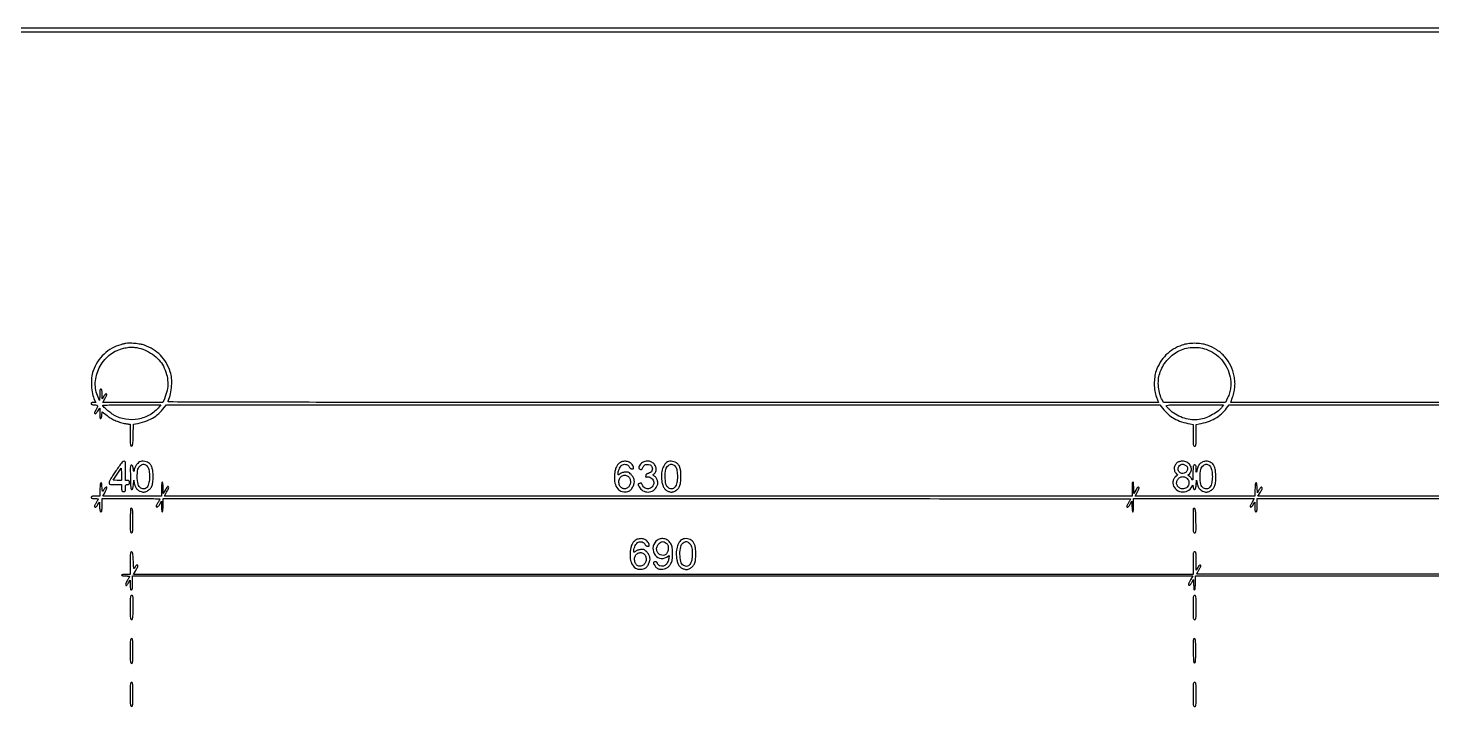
# Model space of a CAD drawing. Extents: x 0 to 836, y 5 to 589.
# Drawn here: x 97.8 to 249.7, y 514.3 to 588.7 of the extents above; entities that cross this region are included whole.
import ezdxf

# ---------------------------------------------------------------- set-up
doc = ezdxf.new("R2010")
doc.units = 0
doc.header["$MEASUREMENT"] = 0

msp = doc.modelspace()

# ---------------------------------------------------------------- linework, layer by layer
for points in [[(275.158988, 538.056), (230.874964, 538.056), (231.13892, 538.484982, 0.01381), (231.257495, 538.690181, 0.043872), (231.320413, 538.83547, 0.073891), (231.338437, 538.938328, 0.205667), (231.311822, 539.005018, 0.225295), (231.258053, 539.024172, 0.149746), (231.196662, 538.998342, 0.067791), (231.122004, 538.916557, 0.017688), (231.025934, 538.766386), (230.8311, 538.4367), (230.7888, 538.966884, 0.012564), (230.73611, 539.468089, 0.568272), (230.657727, 539.501915, 0.22225), (230.582196, 539.366018, 0.00922), (230.552856, 538.79625), (230.528413, 538.056), (224.052573, 538.056), (217.576734, 538.056), (217.795467, 538.447356, 0.011597), (217.879217, 538.605716, 0.014102), (217.949947, 538.757897, 0.012683), (218.002158, 538.888046, 0.089272), (218.0142, 538.954956, 0.194214), (217.978356, 539.043755, 0.365208), (217.906401, 539.051205, 0.095449), (217.791005, 538.935331, 0.025602), (217.656369, 538.71165), (217.4643, 538.3521), (217.439444, 538.96545, 0.009543), (217.405668, 539.531606, 0.600354), (217.332722, 539.563377, 0.220443), (217.262601, 539.424046, 0.008078), (217.2528, 538.8174), (217.2528, 538.056), (164.9277, 538.056, -0.00006), (144.863593, 538.058419, -0.000101), (127.973098, 538.065889), (112.616474, 538.075782, -0.414025), (112.6026, 538.089665, -0.118776), (112.608232, 538.113039, -0.002401), (112.664429, 538.221595, -0.005535), (112.73242, 538.34798, -0.003675), (112.813081, 538.491515, 0.021224), (113.026386, 538.904367, 0.269191), (113.011026, 539.071826, 0.509183), (112.899571, 539.073105, 0.024444), (112.656792, 538.71165), (112.440002, 538.3521), (112.436701, 538.96545, 0.012164), (112.429525, 539.206931, 0.02208), (112.410163, 539.403487, 0.018882), (112.383283, 539.551116, 0.351751), (112.3488, 539.5788, 0.365646), (112.313203, 539.548751, 0.014491), (112.2877, 539.3673, 0.018502), (112.269844, 539.125321, 0.009164), (112.2642, 538.8174), (112.2642, 538.056), (109.083661, 538.056), (105.903122, 538.056), (106.122661, 538.430615, 0.015453), (106.206703, 538.584751, 0.017323), (106.27771, 538.738102, 0.016828), (106.328917, 538.871969, 0.083114), (106.3422, 538.951327, 0.026666), (106.33772, 539.035271, 0.392043), (106.317284, 539.053083, 0.170615), (106.280636, 539.038939, 0.007314), (106.17516, 538.946255, 0.032777), (106.106395, 538.875297, 0.022657), (106.037915, 538.786853, 0.022921), (105.97961, 538.695433, 0.042754), (105.94251, 538.615893, -0.223787), (105.910983, 538.584736, -0.426246), (105.88224, 538.599217, -0.047928), (105.857853, 538.718004, -0.006773), (105.8346, 538.966884, 0.012564), (105.78191, 539.468089, 0.568272), (105.703527, 539.501915, 0.22225), (105.627996, 539.366018, 0.00922), (105.598656, 538.79625), (105.574213, 538.056), (105.112206, 538.056, 0.012253), (104.881627, 538.050348, 0.054817), (104.748351, 538.029041, 0.118676), (104.676857, 537.989582, 0.210594), (104.6502, 537.9291, 0.188641), (104.673268, 537.870134, 0.12648), (104.7348, 537.8304, 0.063857), (104.846996, 537.808332, 0.016668), (105.0309, 537.8022, -0.015671), (105.176813, 537.797626, -0.02567), (105.299642, 537.783562, -0.023434), (105.392155, 537.763631, -0.342127), (105.411167, 537.73875, -0.111035), (105.401941, 537.698991, -0.00754), (105.349635, 537.594533, -0.010506), (105.282175, 537.471146, -0.007675), (105.202307, 537.3369, 0.00846), (105.047453, 537.075682, 0.082499), (105.003133, 536.955601, 0.307458), (105.028776, 536.896216, 0.142607), (105.113327, 536.8716, 0.154657), (105.171465, 536.890023, 0.042934), (105.245544, 536.952367, 0.039003), (105.3216, 537.041314, 0.032366), (105.388277, 537.14655), (105.5385, 537.4215), (105.563687, 536.89275, 0.011248), (105.58175, 536.635463, 0.045136), (105.610396, 536.480506, 0.089857), (105.652356, 536.394138, 0.239244), (105.711737, 536.364, 0.277003), (105.772795, 536.400638, 0.080338), (105.809836, 536.508938, 0.035677), (105.829651, 536.710689, 0.006644), (105.8346, 537.0831), (105.8346, 537.8022), (108.9648, 537.8022, -0.001008), (110.165077, 537.799781, -0.001681), (111.175504, 537.792311, -0.000114), (112.081327, 537.782363, -0.410934), (112.095, 537.768535, -0.118776), (112.089368, 537.745161, -0.002401), (112.033171, 537.636605, -0.005535), (111.96518, 537.51022, -0.003675), (111.884519, 537.366685, 0.007693), (111.731697, 537.089549, 0.071345), (111.685397, 536.961163, 0.277268), (111.707321, 536.898643, 0.174892), (111.782271, 536.8716, 0.174943), (111.836325, 536.89111, 0.032609), (111.914167, 536.964792, 0.031428), (111.997943, 537.067378, 0.024173), (112.076428, 537.18885), (112.260313, 537.5061), (112.262257, 536.93505, 0.013289), (112.268952, 536.711771, 0.023467), (112.287996, 536.528398, 0.020767), (112.314709, 536.390935, 0.347374), (112.3488, 536.364, 0.362465), (112.384116, 536.393474, 0.015687), (112.409762, 536.564925, 0.019442), (112.427708, 536.79386, 0.009838), (112.4334, 537.0831), (112.4334, 537.8022), (164.7585, 537.8022, -0.000114), (184.822427, 537.797641, -0.00019), (201.712326, 537.783562, -0.000001), (217.055896, 537.76491, -0.426088), (217.08096, 537.73875, -0.10382), (217.070877, 537.699012, -0.007062), (217.01787, 537.594533, -0.009869), (216.949921, 537.471145, -0.007234), (216.869893, 537.3369, 0.009059), (216.71991, 537.083208, 0.07668), (216.673005, 536.959624, 0.284194), (216.695046, 536.89812, 0.169831), (216.770871, 536.8716, 0.174943), (216.824925, 536.89111, 0.032609), (216.902767, 536.964792, 0.031428), (216.986543, 537.067378, 0.024173), (217.065028, 537.18885), (217.248913, 537.5061), (217.250857, 536.93505, 0.013289), (217.257552, 536.711771, 0.023467), (217.276596, 536.528398, 0.020767), (217.303309, 536.390935, 0.347374), (217.3374, 536.364, 0.362465), (217.372716, 536.393474, 0.015687), (217.398362, 536.564925, 0.019442), (217.416308, 536.79386, 0.009838), (217.422, 537.0831), (217.422, 537.8022), (223.944239, 537.8022), (230.466478, 537.8022), (230.246939, 537.427585, 0.009739), (230.162865, 537.277496, 0.012571), (230.09189, 537.136375, 0.010376), (230.038396, 537.01662, 0.10017), (230.0274, 536.962285, 0.236673), (230.063067, 536.891155, 0.292619), (230.135512, 536.885939, 0.096763), (230.247131, 536.978137, 0.034999), (230.366727, 537.14655), (230.534368, 537.4215), (230.534684, 536.89275, 0.009996), (230.540222, 536.623801, 0.048921), (230.561173, 536.473328, 0.110787), (230.600434, 536.393439, 0.227124), (230.6619, 536.364, 0.266366), (230.725517, 536.400479, 0.088943), (230.763918, 536.505, 0.037256), (230.783925, 536.704014, 0.00643), (230.7888, 537.0831), (230.7888, 537.8022), (275.074705, 537.8022)], [(546.939, 229.3929, -0.000106), (546.943559, 250.949215, -0.000176), (546.957638, 269.095817, -0.000001), (546.976289, 285.583213, -0.415883)], [(836.0595, 588.6891), (420.497259, 588.710259, 0.000013), (261.145696, 588.714318, 0.000021), (126.989856, 588.708632), (4.934769, 588.698274, 0.19889), (4.878609, 588.675009, 0.198853), (4.855343, 588.618859), (4.83877, 516.273901, 0.000036), (4.826254, 436.744061, 0.000021), (4.8222, 342.282364), (4.8222, 95.946129), (4.469225, 95.920114, 0.031904), (4.160456, 95.877435, 0.315999), (4.075312, 95.787407, 0.415411), (4.137995, 95.703578, 0.035338), (4.43445, 95.6826), (4.8222, 95.6826), (4.8222, 50.2101), (4.8222, 4.7376), (420.462, 4.7376), (836.1018, 4.7376)], [(604.852986, 529.408162, -0.000002), (620.423836, 529.389509, -0.550615)], [(273.5118, 529.596, -0.000121), (254.631781, 529.600559, -0.000201), (238.738155, 529.614638, -0.000002), (224.300981, 529.63329, -0.415836), (224.275033, 529.65945, -0.111035), (224.284259, 529.699209, -0.00754), (224.336565, 529.803667, -0.010506), (224.404025, 529.927054, -0.007675), (224.483893, 530.0613, 0.012268), (224.563889, 530.198615, 0.014838), (224.63187, 530.331359, 0.013493), (224.682321, 530.445361, 0.091427), (224.69496, 530.50545, 0.204822), (224.662652, 530.586552, 0.324005), (224.591902, 530.598041, 0.105322), (224.480535, 530.508799, 0.034475), (224.358273, 530.33625), (224.190632, 530.0613), (224.190316, 531.05535, 0.003077), (224.186319, 531.672896, 0.03909), (224.16529, 531.903954, 0.144904), (224.113871, 532.008601, 0.209559), (224.0208, 532.0494, 0.240299), (223.926478, 532.001291, 0.123223), (223.875667, 531.874912, 0.031956), (223.855189, 531.595562, 0.002322), (223.8516, 530.8227), (223.8516, 529.596), (166.537295, 529.596), (109.22299, 529.596), (109.474595, 530.022723, 0.009261), (109.650927, 530.334854, 0.067668), (109.711389, 530.495203, 0.245826), (109.690311, 530.575524, 0.211069), (109.609564, 530.6112, 0.171154), (109.55679, 530.59259, 0.047659), (109.49311, 530.530433, 0.042209), (109.429898, 530.441493, 0.033573), (109.376914, 530.33625, -0.076949), (109.312877, 530.232475, -0.617166), (109.27162, 530.242639, -0.043155), (109.247746, 530.415702, -0.001834), (109.2186, 531.033271, 0.004337), (109.190089, 531.579317, 0.031814), (109.15764, 531.838721, 0.079134), (109.108379, 531.97537, 0.223123), (109.02825, 532.033524, 0.319146), (108.94779, 531.996712, 0.100727), (108.903405, 531.864135, 0.028072), (108.883917, 531.570002, 0.002507), (108.8802, 530.828903), (108.8802, 529.596), (108.4149, 529.596, 0.017105), (108.236534, 529.589896, 0.027868), (108.086282, 529.571149, 0.026982), (107.974309, 529.544481, 0.332234), (107.9496, 529.5114, 0.322437), (107.973335, 529.478421, 0.031449), (108.073856, 529.451651, 0.03053), (108.21046, 529.432909, 0.01883), (108.3726, 529.4268, -0.014099), (108.534585, 529.422231, -0.023359), (108.670568, 529.408162, -0.019918), (108.77399, 529.38831, -0.360195), (108.79296, 529.36335, -0.10382), (108.782877, 529.323612, -0.007062), (108.72987, 529.219133, -0.009869), (108.661921, 529.095745, -0.007234), (108.581893, 528.9615, 0.028609), (108.390005, 528.6059, 0.215036), (108.38739, 528.41928, 0.550574), (108.488654, 528.403496, 0.037328), (108.701267, 528.68655), (108.87735, 528.9615), (108.878775, 528.43275, 0.010038), (108.884893, 528.164114, 0.04885), (108.906188, 528.013513, 0.11021), (108.945613, 527.933461, 0.227201), (109.0071, 527.904, 0.273642), (109.071123, 527.941875, 0.084509), (109.109325, 528.05205, 0.035355), (109.1292, 528.261814, 0.005946), (109.134, 528.6654), (109.134, 529.4268), (166.492018, 529.4268), (223.850036, 529.4268), (223.597018, 529.015593, 0.012763), (223.425247, 528.719771, 0.067597), (223.358429, 528.545204, 0.21343), (223.376206, 528.452755, 0.244789), (223.455231, 528.4116, 0.180386), (223.508557, 528.431486, 0.035725), (223.58188, 528.504792, 0.033672), (223.659347, 528.60738, 0.025766), (223.730181, 528.72885), (223.8939, 529.0461), (223.918915, 528.47505, 0.011581), (223.954423, 527.945386, 0.639683), (224.026092, 527.91983, 0.186785), (224.094703, 528.07951, 0.009128), (224.1054, 528.6654), (224.1054, 529.4268), (273.3849, 529.4268, -0.000121)], [(308.18842, 529.408162, -0.000002), (322.638019, 529.38951, -0.415836)], [(531.796111, 538.074638, -0.000002), (517.6951, 538.093291, -0.426056)], [(413.368417, 538.074638, -0.000002), (399.676779, 538.093291, -0.415815)], [(77.850638, 481.579418, -0.000002), (77.869294, 494.031443, -0.550517)], [(336.166934, 548.220763, -0.000002), (326.827688, 548.233536, -0.413812)], [(77.644162, 421.684687, -0.000002), (77.625507, 409.236574, -0.415775)], [(333.609652, 529.614638, -0.000003), (323.198363, 529.633296, -0.415688)], [(383.716206, 529.408162, -0.000003), (394.123716, 529.389504, -0.425916)], [(381.27946, 547.935135, -0.000004), (390.656104, 547.916048, -0.413615)], [(273.486381, 548.208), (227.941817, 548.208), (228.13407, 548.77905, 0.02635), (228.301915, 549.380697, 0.036267), (228.384028, 549.93577, 0.037495), (228.383707, 550.482133, 0.031289), (228.303794, 551.057114, 0.062371), (227.927468, 552.173105, 0.067147), (227.294192, 553.131492, 0.067395), (226.431905, 553.885046, 0.063571), (225.383584, 554.400068, 0.048223), (224.749922, 554.550649, 0.034248), (224.0208, 554.600649, 0.034248), (223.291678, 554.550649, 0.048223), (222.658016, 554.400068, 0.054222), (221.718082, 553.959843, 0.059394), (220.926028, 553.338754, 0.059494), (220.303218, 552.54988, 0.05471), (219.862707, 551.614523, 0.049519), (219.705432, 550.948442, 0.035959), (219.658944, 550.187636, 0.036068), (219.721834, 549.43133, 0.051183), (219.893501, 548.77905), (220.1082, 548.208), (166.515549, 548.208, -0.000047), (132.813204, 548.211153, -0.000645), (120.600155, 548.229184, -0.000103), (113.054103, 548.251613, -0.534593), (112.984818, 548.35605, 0.043747), (113.235052, 549.140756, 0.03787), (113.360435, 549.996091, 0.039183), (113.353431, 550.822283, 0.061217), (113.205979, 551.517207, 0.048914), (112.751251, 552.51104, 0.061215), (112.138728, 553.318214, 0.062333), (111.358941, 553.942213, 0.053468), (110.408943, 554.393563, 0.044298), (109.9879, 554.500248, 0.01558), (109.369127, 554.58018, 0.014309), (108.759582, 554.622118, 0.069171), (108.4149, 554.588216, 0.001247), (108.325101, 554.566368, 0.000341), (108.183572, 554.531459, 0.000345), (108.023162, 554.491658, 0.000359), (107.865, 554.452179, 0.068896), (106.913486, 554.068922, 0.059165), (106.046358, 553.425096, 0.058234), (105.34181, 552.584533, 0.062282), (104.868838, 551.622303, 0.058238), (104.704783, 550.875017, 0.037889), (104.683534, 549.990502, 0.038236), (104.794445, 549.129826, 0.06827), (105.032632, 548.458451), (105.162145, 548.208), (104.906173, 548.208, 0.03309), (104.793106, 548.200509, 0.082168), (104.714012, 548.176365, 0.126762), (104.667402, 548.136105, 0.152719), (104.6502, 548.0811, 0.176579), (104.67132, 548.023162, 0.128937), (104.72775, 547.983281, 0.069535), (104.82886, 547.960679, 0.020272), (104.9886, 547.9542, -0.060774), (105.22574, 547.925269, -0.269952), (105.322605, 547.831318, -0.179068), (105.309154, 547.665721, -0.028021), (105.151859, 547.371855, 0.039057), (105.017685, 547.107331, 0.371086), (105.054515, 546.995944, 0.354074), (105.174101, 547.012772, 0.038406), (105.360638, 547.24648), (105.5808, 547.570477), (105.5808, 546.993889, 0.009063), (105.585808, 546.71762, 0.039146), (105.604553, 546.554624, 0.08931), (105.637416, 546.470123, 0.347967), (105.68655, 546.452075, 0.192164), (105.729078, 546.487707, 0.040386), (105.76878, 546.578318, 0.03689), (105.800403, 546.697918, 0.02768), (105.817981, 546.833005), (105.843662, 547.179159), (106.38201, 546.771685, 0.030126), (106.837659, 546.46814, 0.030473), (107.324789, 546.222833, 0.030464), (107.838274, 546.038492, 0.030066), (108.3726, 545.916958, 0.000587), (108.552477, 545.887494, 0.000916), (108.707431, 545.86259, 0.000239), (108.842795, 545.841155, 0.033363), (108.85905, 545.83969, -0.401918), (108.867713, 545.83099, -0.00031), (108.873987, 545.489604, -0.002774), (108.87868, 545.105167, -0.001665), (108.8802, 544.648597, 0.002615), (108.883937, 543.934074, 0.029069), (108.903475, 543.649637, 0.105071), (108.948061, 543.522006, 0.313421), (109.02825, 543.486398, 0.241823), (109.109403, 543.549914, 0.072357), (109.155367, 543.705238, 0.027519), (109.181896, 544.005167, 0.003234), (109.199831, 544.675987), (109.223362, 545.837171), (109.453631, 545.881747, 0.030516), (110.476092, 546.145253, 0.051376), (111.285838, 546.502891, 0.055804), (111.958943, 546.993721, 0.04444), (112.565715, 547.65768), (112.791882, 547.9542), (166.529418, 547.9542), (220.266953, 547.9542), (220.557427, 547.566524, 0.052361), (221.123972, 546.955518, 0.051102), (221.80946, 546.469861, 0.048417), (222.614012, 546.112958, 0.038788), (223.53435, 545.884585), (223.8516, 545.831533), (223.8516, 544.650967, 0.002441), (223.855223, 543.908892, 0.033159), (223.875781, 543.639121, 0.127302), (223.926729, 543.517122, 0.234661), (224.0208, 543.4704, 0.234661), (224.114871, 543.517122, 0.127302), (224.165819, 543.639121, 0.033159), (224.186377, 543.908892, 0.002441), (224.19, 544.650967), (224.19, 545.831533), (224.50725, 545.884585, 0.039511), (225.421466, 546.112841, 0.047693), (226.22952, 546.472695, 0.050234), (226.919754, 546.959921, 0.053229), (227.484173, 547.566524), (227.774647, 547.9542), (273.464073, 547.948342)], [(697.188315, 5.1606), (351.216758, 5.1606), (5.2452, 5.1606), (5.2452, 50.4216), (5.2452, 95.6826), (5.8374, 95.6826, 0.008455), (6.143074, 95.687769, 0.044348), (6.30975, 95.708282, 0.103378), (6.397676, 95.747244, 0.241448), (6.4296, 95.8095, 0.241448), (6.397676, 95.871756, 0.103378), (6.30975, 95.910718, 0.044348), (6.143074, 95.931231, 0.008455), (5.8374, 95.9364), (5.2452, 95.9364), (5.2452, 342.1224), (5.2452, 588.3084), (420.2505, 588.3084), (835.2558, 588.3084)]]:
    msp.add_lwpolyline(points, format="xyb")
for points in [[(109.594032, 554.13136, -0.063039), (110.44021, 553.880483, -0.049279), (111.276025, 553.410085, -0.050079), (111.988193, 552.796505, -0.072831), (112.465265, 552.119911, -0.048565), (112.807359, 551.24231, -0.06029), (112.941852, 550.377027, -0.060374), (112.86599, 549.505619, -0.048897), (112.583827, 548.60985), (112.412564, 548.208), (109.162316, 548.208), (105.912068, 548.208), (106.127134, 548.574983, 0.010753), (106.209488, 548.722702, 0.013531), (106.279024, 548.863045, 0.011674), (106.330908, 548.982546, 0.096868), (106.3422, 549.040283, 0.204312), (106.310327, 549.115027, 0.325235), (106.244415, 549.12403, 0.09901), (106.138722, 549.036707, 0.028332), (106.013533, 548.86365), (105.83745, 548.5887), (105.836025, 549.11745, 0.010038), (105.829907, 549.386086, 0.04885), (105.808612, 549.536687, 0.11021), (105.769187, 549.616739, 0.227201), (105.7077, 549.6462, 0.246093), (105.645038, 549.613371, 0.098038), (105.605172, 549.521684, 0.042687), (105.582677, 549.348786, 0.008223), (105.573952, 549.03285), (105.567104, 548.4195), (105.409103, 548.7579, -0.122255), (105.103353, 550.318051, -0.103406), (105.529865, 551.948488, -0.102003), (106.581418, 553.288827, -0.115602), (108.0342, 554.030573, -0.007048), (108.575743, 554.156108, -0.037309), (108.877128, 554.198306, -0.044272), (109.158594, 554.191561, -0.012467)], [(225.26384, 553.955178, -0.066695), (226.184214, 553.493945, -0.065751), (226.955707, 552.804823, -0.064794), (227.530789, 551.929, -0.061589), (227.874746, 550.920161, -0.041446), (227.942576, 550.370196, -0.040711), (227.919445, 549.813209, -0.039608), (227.804736, 549.253249, -0.035106), (227.599862, 548.69445), (227.381693, 548.208), (224.027487, 548.208), (220.673281, 548.208), (220.539204, 548.44065, -0.062128), (220.267712, 549.085094, -0.04367), (220.120997, 549.859084, -0.043613), (220.110832, 550.648232, -0.061286), (220.248333, 551.3382, -0.092829), (221.026403, 552.748153, -0.10046), (222.243871, 553.735021, -0.102635), (223.727196, 554.155725, -0.101137)], [(112.012627, 547.726316, -0.094964), (111.019735, 546.864368, -0.086785), (109.747017, 546.396295, -0.085725), (108.376964, 546.384987, -0.089509), (107.104837, 546.836875, -0.034998), (106.770508, 547.060645, -0.015577), (106.361696, 547.398706, -0.008477), (105.975531, 547.750641, -0.206561), (105.9192, 547.881177, -0.406791), (105.948299, 547.911025, -0.000533), (106.8405, 547.932749, -0.003638), (107.852914, 547.948952, -0.002182), (109.05554, 547.9542), (112.191881, 547.9542)], [(227.019459, 547.74749, -0.081638), (226.614503, 547.306612, -0.039205), (225.973038, 546.880307, -0.038088), (225.230422, 546.537886, -0.050018), (224.508594, 546.348987, -0.062412), (223.732923, 546.324669, -0.051945), (222.923269, 546.486367, -0.050431), (222.140641, 546.818819, -0.051242), (221.444935, 547.299761, -0.011805), (221.290374, 547.438323, -0.012636), (221.146082, 547.580993, -0.012266), (221.028479, 547.709467, -0.056389), (220.971217, 547.792443, -0.491718), (221.014623, 547.888966, -0.045326), (221.315991, 547.932543, -0.012522), (221.983696, 547.951222, -0.000731), (224.019774, 547.9542), (227.154901, 547.9542)], [(107.333961, 540.806193, 0.007362), (107.029558, 540.356299, 0.013352), (106.796041, 539.978337, 0.012012), (106.629921, 539.676203, 0.120245), (106.596, 539.537193, 0.092874), (106.619063, 539.414099, 0.227966), (106.684609, 539.352781, 0.071609), (106.831539, 539.328942, 0.004467), (107.2728, 539.325), (107.9496, 539.325), (107.9496, 538.9443, 0.012699), (107.955359, 538.717582, 0.114574), (107.9825, 538.62282, 0.210352), (108.042088, 538.577611, 0.058662), (108.1611, 538.5636, 0.058662), (108.280112, 538.577611, 0.210352), (108.3397, 538.62282, 0.114574), (108.366841, 538.717582, 0.012699), (108.3726, 538.9443, -0.012699), (108.378359, 539.171018, -0.114574), (108.4055, 539.26578, -0.210352), (108.465088, 539.310989, -0.058662), (108.5841, 539.325, 0.045527), (108.691416, 539.334792, 0.152009), (108.7533, 539.3673, 0.152009), (108.785808, 539.429184, 0.045527), (108.7956, 539.5365, 0.045527), (108.785808, 539.643816, 0.152009), (108.7533, 539.7057, 0.152009), (108.691416, 539.738208, 0.045527), (108.5841, 539.748), (108.3726, 539.748), (108.3726, 540.8055, 0.010163), (108.353869, 541.726994, 0.402164), (108.219789, 541.855818, 0.239335), (108.007427, 541.748168, 0.005555)], [(107.920399, 539.775199, -0.185124), (107.889815, 539.761567, -0.007561), (107.767112, 539.756894, -0.012318), (107.618905, 539.757143, -0.008332), (107.450093, 539.764404), (107.016477, 539.7903), (107.461889, 540.43375), (107.9073, 541.077199), (107.932195, 540.444545, -0.005621), (107.939082, 540.199423, -0.008617), (107.938999, 539.986954, -0.003925), (107.934428, 539.807534, -0.190267)], [(109.897939, 541.759331, 0.082432), (109.689582, 541.600885, 0.046159), (109.492925, 541.349523, 0.046213), (109.346145, 541.067091, 0.084279), (109.289909, 540.814139, -0.024698), (109.281014, 540.725477, -0.765863), (109.267345, 540.723908, -0.060473), (109.250031, 540.789759, -0.004521), (109.226459, 540.973966, 0.017543), (109.194854, 541.178495, 0.057542), (109.154074, 541.308776, 0.096751), (109.099366, 541.386849, 0.145808), (109.026068, 541.424739, 0.327943), (108.944425, 541.385678, 0.098879), (108.902153, 541.245883, 0.026341), (108.888426, 540.933098, 0.002153), (108.899168, 540.114173, 0.002999), (108.916308, 539.382497, 0.020579), (108.941698, 539.023318, 0.04165), (108.980444, 538.827117, 0.334881), (109.0494, 538.7751, 0.224419), (109.111359, 538.804384, 0.091756), (109.1575, 538.8879, 0.047346), (109.192044, 539.037368, 0.012342), (109.2186, 539.2827), (109.2609, 539.7903), (109.323315, 539.443475, 0.055966), (109.417357, 539.128187, 0.072881), (109.573889, 538.87126, 0.076586), (109.790454, 538.679307, 0.07043), (110.060875, 538.554721, 0.026842), (110.247601, 538.509535, 0.069755), (110.385497, 538.503399, 0.067582), (110.522301, 538.535398, 0.024029), (110.706654, 538.616135, 0.08301), (111.006512, 538.833149, 0.092798), (111.205809, 539.12849, 0.071312), (111.317771, 539.539149, 0.029806), (111.354658, 540.112992, 0.020525), (111.335003, 540.652043, 0.045555), (111.266111, 541.056927, 0.060037), (111.143212, 541.36506, 0.079457), (110.95876, 541.603694, 0.093169), (110.738639, 541.744285, 0.059297), (110.444342, 541.823877, 0.059632), (110.141933, 541.831908, 0.098591)], [(110.690133, 541.329758, -0.144075), (110.889934, 540.963345, -0.044146), (110.969237, 540.331223, -0.044375), (110.934111, 539.657924, -0.081718), (110.770395, 539.135876, -0.09631), (110.632449, 538.957764, -0.114296), (110.445336, 538.857437, -0.114637), (110.233614, 538.849751, -0.097318), (110.025881, 538.934174, -0.192896), (109.733169, 539.353296, -0.054774), (109.636895, 540.15784, -0.054766), (109.717726, 540.965359, -0.189883), (110.002112, 541.395206, -0.063398), (110.187819, 541.492925, -0.113636), (110.357819, 541.515403, -0.112269), (110.521941, 541.461298, -0.060914)], [(161.9244, 541.71938, 0.091039), (161.667011, 541.520804, 0.071413), (161.470653, 541.227228, 0.058997), (161.337436, 540.837125, 0.035155), (161.268422, 540.350694, 0.065252), (161.320303, 539.482157, 0.12543), (161.615169, 538.855071, 0.165394), (162.108275, 538.550106, 0.137042), (162.7281, 538.578841, 0.03902), (162.909483, 538.654827, 0.072123), (163.039393, 538.747319, 0.063137), (163.148356, 538.881519, 0.023863), (163.266142, 539.093007, 0.05808), (163.399109, 539.463693, 0.096714), (163.410861, 539.794095, 0.097528), (163.297598, 540.102732, 0.059881), (163.057543, 540.408377, 0.02073), (162.877754, 540.573845, 0.087428), (162.751646, 540.64741, 0.092225), (162.611401, 540.671446, 0.024517), (162.383982, 540.65705, 0.029908), (162.22563, 540.629535, 0.026782), (162.065608, 540.582586, 0.027747), (161.926444, 540.524662, 0.071538), (161.836367, 540.463993, -0.010472), (161.728248, 540.37019, -0.297784), (161.69318, 540.366145, -0.274003), (161.673378, 540.39691, -0.009257), (161.6706, 540.546953, -0.072542), (161.70851, 540.806876, -0.047148), (161.822388, 541.088802, -0.048132), (161.978289, 541.32974, -0.118747), (162.143058, 541.458655, -0.094816), (162.350895, 541.509177, -0.089828), (162.566954, 541.480978, -0.093742), (162.75191, 541.380919, -0.11562), (162.871457, 541.226166, 0.05591), (162.925784, 541.135376, 0.077484), (162.994089, 541.069775, 0.081855), (163.076013, 541.030484, 0.071083), (163.170381, 541.017, 0.033646), (163.278015, 541.024251, 0.197222), (163.326093, 541.052033, 0.203472), (163.33994, 541.104959, 0.035991), (163.317311, 541.20735, 0.122665), (163.114365, 541.550907, 0.110661), (162.76673, 541.775052, 0.105474), (162.342103, 541.835798, 0.10222)], [(164.312625, 541.693678, 0.05724), (164.0894, 541.519759, 0.079312), (163.938894, 541.316032, 0.117294), (163.893468, 541.133923, 0.260038), (163.95961, 541.012237, 0.05749), (164.097069, 540.945961, 0.172685), (164.199725, 540.94674, 0.181409), (164.275557, 541.011722, 0.064459), (164.328663, 541.146777, -0.175745), (164.494353, 541.392195, -0.138244), (164.797377, 541.504277, -0.136796), (165.11675, 541.442067, -0.171396), (165.324857, 541.226166, -0.106441), (165.373213, 541.005198, -0.124181), (165.321483, 540.797182, -0.117926), (165.174024, 540.630942, -0.089777), (164.952156, 540.528825, 0.037174), (164.822005, 540.48474, 0.078838), (164.731982, 540.428519, 0.096747), (164.675205, 540.355709, 0.081497), (164.645636, 540.26236, 0.02891), (164.638574, 540.180764, 0.119365), (164.648781, 540.132657, 0.276238), (164.674007, 540.115946, 0.151038), (164.71115, 540.125579, -0.159397), (164.886498, 540.168014, -0.083857), (165.106239, 540.112836, -0.077814), (165.311822, 539.981453, -0.100804), (165.446195, 539.803181, -0.191519), (165.479101, 539.309201, -0.191007), (165.163874, 538.926802, -0.202782), (164.688563, 538.877295, -0.203787), (164.32327, 539.183995, 0.002093), (164.269692, 539.28831, 0.003032), (164.22143, 539.37995, 0.001553), (164.179815, 539.457241, 0.050235), (164.167823, 539.474867, 0.2614), (164.151978, 539.480862, 0.016535), (164.101213, 539.471479, 0.020895), (164.038657, 539.454997, 0.013728), (163.968109, 539.43108, 0.039093), (163.862359, 539.382265, 0.24682), (163.831072, 539.334115, 0.130591), (163.843423, 539.261045, 0.008927), (163.934677, 539.069712, 0.147626), (164.329849, 538.650607, 0.139204), (164.900538, 538.507912, 0.136262), (165.470328, 538.685713, 0.139495), (165.860756, 539.130625, 0.026915), (165.931726, 539.303647, 0.065692), (165.959611, 539.438277, 0.065092), (165.951743, 539.576275, 0.02604), (165.906846, 539.760513, 0.04112), (165.853915, 539.89566, 0.032659), (165.775895, 540.031679, 0.03366), (165.686212, 540.14883, 0.067627), (165.598453, 540.225042, -0.011292), (165.465836, 540.316281, -0.194404), (165.438332, 540.359998, -0.269165), (165.453817, 540.402643, -0.021404), (165.552953, 540.478605, 0.167484), (165.746532, 540.74528, 0.122146), (165.766055, 541.113834, 0.109855), (165.607314, 541.480068, 0.116958), (165.311169, 541.734668, 0.058259), (165.059373, 541.829693, 0.071498), (164.809567, 541.855193, 0.070868), (164.560941, 541.809301, 0.055932)], [(167.002939, 541.759331, 0.133039), (166.659929, 541.439662, 0.072917), (166.429071, 540.909239, 0.063285), (166.337276, 540.25085, 0.054258), (166.404588, 539.553899, 0.038109), (166.516829, 539.164849, 0.07364), (166.672966, 538.881784, 0.08606), (166.885515, 538.68456, 0.071427), (167.165875, 538.554721, 0.026842), (167.352601, 538.509535, 0.069755), (167.490497, 538.503399, 0.067582), (167.627301, 538.535398, 0.024029), (167.811654, 538.616135, 0.08301), (168.111512, 538.833149, 0.092798), (168.310809, 539.12849, 0.071312), (168.422771, 539.539149, 0.029806), (168.459658, 540.112992, 0.020525), (168.440003, 540.652043, 0.045555), (168.371111, 541.056927, 0.060037), (168.248212, 541.36506, 0.079457), (168.06376, 541.603694, 0.093169), (167.843639, 541.744285, 0.059297), (167.549342, 541.823877, 0.059632), (167.246933, 541.831908, 0.098591)], [(167.795133, 541.329758, -0.144075), (167.994934, 540.963345, -0.044146), (168.074237, 540.331223, -0.044375), (168.039111, 539.657924, -0.081718), (167.875395, 539.135876, -0.09631), (167.737449, 538.957764, -0.114296), (167.550336, 538.857437, -0.114637), (167.338614, 538.849751, -0.097318), (167.130881, 538.934174, -0.192896), (166.838169, 539.353296, -0.054774), (166.741895, 540.15784, -0.054766), (166.822726, 540.965359, -0.189883), (167.107112, 541.395206, -0.063398), (167.292819, 541.492925, -0.113636), (167.462819, 541.515403, -0.112269), (167.626941, 541.461298, -0.060914)], [(222.225177, 541.735904, 0.110712), (221.964867, 541.501252, 0.108162), (221.8269, 541.175997, 0.111608), (221.839527, 540.8312, 0.124458), (222.000665, 540.540774), (222.180129, 540.349743), (221.953133, 540.154489, 0.048726), (221.851126, 540.047819, 0.048834), (221.771776, 539.9235, 0.046779), (221.715423, 539.781175, 0.038307), (221.681788, 539.620968, 0.187948), (221.837823, 538.986639, 0.161019), (222.393195, 538.574225, 0.15414), (223.104414, 538.564571, 0.173463), (223.652521, 538.9691), (223.839657, 539.2477), (223.866778, 539.0114, 0.044093), (223.886473, 538.915428, 0.071901), (223.921369, 538.840154, 0.094242), (223.967586, 538.792067, 0.155561), (224.0208, 538.7751, 0.224419), (224.082759, 538.804384, 0.091756), (224.1289, 538.8879, 0.047346), (224.163444, 539.037368, 0.012342), (224.19, 539.2827), (224.2323, 539.7903), (224.294715, 539.443475, 0.055966), (224.388757, 539.128187, 0.072881), (224.545289, 538.87126, 0.076586), (224.761854, 538.679307, 0.07043), (225.032275, 538.554721, 0.026842), (225.219001, 538.509535, 0.069755), (225.356897, 538.503399, 0.067582), (225.493701, 538.535398, 0.024029), (225.678054, 538.616135, 0.08301), (225.977912, 538.833149, 0.092798), (226.177209, 539.12849, 0.071312), (226.289171, 539.539149, 0.029806), (226.326058, 540.112992, 0.034601), (226.277861, 540.858323, 0.089966), (226.112807, 541.36797, 0.127907), (225.822967, 541.680919, 0.113238), (225.403866, 541.830949, 0.100897), (225.015427, 541.798688, 0.104785), (224.676482, 541.616686, 0.09659), (224.420611, 541.29808, 0.07336), (224.271902, 540.87443, -0.002003), (224.228626, 540.655474, -0.686399), (224.216449, 540.653402, -0.128502), (224.207007, 540.68615, -0.000798), (224.199729, 540.99585, 0.011047), (224.188756, 541.245116, 0.079386), (224.162036, 541.362115, 0.18299), (224.109539, 541.419041, 0.116492), (224.0208, 541.44, 0.197244), (223.928077, 541.401941, 0.151694), (223.876011, 541.304498, 0.042439), (223.853481, 541.090331, 0.003522), (223.846238, 540.53055, -0.003823), (223.840187, 540.08379, -0.026188), (223.824024, 539.86444, -0.237841), (223.793904, 539.819738, -0.454918), (223.757887, 539.8326, 0.042857), (223.712673, 539.923955, 0.025956), (223.644784, 540.0238, 0.025895), (223.566492, 540.116597, 0.040906), (223.48939, 540.186495), (223.303881, 540.32889), (223.49314, 540.530347, 0.1592), (223.670874, 540.909411, 0.149125), (223.596922, 541.331662, 0.133589), (223.287293, 541.67415, 0.119772), (222.833656, 541.830409, 0.027879), (222.657935, 541.837015, 0.033992), (222.493994, 541.822861, 0.037167), (222.347744, 541.788867, 0.052649)], [(223.071376, 541.392903, -0.174417), (223.239315, 541.154869, -0.157072), (223.226444, 540.852429, -0.149383), (223.036998, 540.603589, -0.157155), (222.744731, 540.5094, -0.087141), (222.544813, 540.544509, -0.106098), (222.38402, 540.645114, -0.107921), (222.280526, 540.801272, -0.092836), (222.2442, 540.995231, -0.125266), (222.316674, 541.27997, -0.157327), (222.512946, 541.466604, -0.151715), (222.787277, 541.507224, -0.11472)], [(225.661533, 541.329758, -0.144075), (225.861334, 540.963345, -0.044146), (225.940637, 540.331223, -0.044375), (225.905511, 539.657924, -0.081718), (225.741795, 539.135876, -0.09631), (225.603849, 538.957764, -0.114296), (225.416736, 538.857437, -0.114637), (225.205014, 538.849751, -0.097318), (224.997281, 538.934174, -0.192896), (224.704569, 539.353296, -0.054774), (224.608295, 540.15784, -0.054766), (224.689126, 540.965359, -0.189883), (224.973512, 541.395206, -0.063398), (225.159219, 541.492925, -0.113636), (225.329219, 541.515403, -0.112269), (225.493341, 541.461298, -0.060914)], [(162.768248, 540.173152, -0.10684), (162.953547, 539.885661, -0.109765), (163.001166, 539.550179, -0.109146), (162.902207, 539.224613, -0.104617), (162.674258, 538.965235, -0.151218), (162.356574, 538.852442, -0.167491), (162.04541, 538.945601, -0.139993), (161.818731, 539.231827, -0.098224), (161.73828, 539.637402, -0.135032), (161.839007, 540.003576, -0.139461), (162.111974, 540.261351, -0.152321), (162.460466, 540.323804, -0.166619)], [(223.220945, 539.963345, -0.171965), (223.412569, 539.56133, -0.178056), (223.304559, 539.135161, -0.175695), (222.944343, 538.876735, -0.16836), (222.494767, 538.903339, -0.034572), (222.390401, 538.955284, -0.03036), (222.289336, 539.023192, -0.031589), (222.205582, 539.095984, -0.075329), (222.156367, 539.161841, -0.134578), (222.080761, 539.493935, -0.122953), (222.18076, 539.831034, -0.123709), (222.426768, 540.080098, -0.137203), (222.7518, 540.171, -0.05569), (222.875437, 540.157186, -0.048581), (222.999099, 540.116259, -0.047034), (223.116344, 540.050569, -0.045205)], [(108.938363, 536.732363, 0.185399), (108.914898, 536.679644, 0.002359), (108.897285, 536.308411, 0.006502), (108.884402, 535.874583, 0.004171), (108.8802, 535.370797, 0.002344), (108.883882, 534.585268, 0.026565), (108.90329, 534.275118, 0.09424), (108.947352, 534.13444, 0.328503), (109.02825, 534.095905, 0.254366), (109.109794, 534.16299, 0.068477), (109.152284, 534.331171, 0.025039), (109.172234, 534.659651, 0.002648), (109.1763, 535.427509, 0.005609), (109.167361, 536.224299, 0.039503), (109.128134, 536.609822, 0.185758), (109.049012, 536.739544, 0.376737)], [(223.909763, 536.732363, 0.185328), (223.8863, 536.679669, 0.002379), (223.868685, 536.310233, 0.006531), (223.855802, 535.878407, 0.004191), (223.8516, 535.377, 0.00213), (223.855111, 534.552803, 0.030712), (223.875544, 534.261067, 0.121094), (223.926864, 534.129666, 0.244038), (224.022948, 534.0798, 0.246944), (224.118525, 534.13007, 0.123411), (224.167587, 534.261684, 0.03022), (224.182545, 534.555813, 0.001991), (224.170998, 535.405293, 0.005543), (224.14787, 536.212051, 0.038675), (224.10185, 536.603401, 0.175575), (224.020717, 536.738148, 0.384018)], [(163.6164, 533.34398, 0.091039), (163.359011, 533.145404, 0.071413), (163.162653, 532.851828, 0.058997), (163.029436, 532.461725, 0.035155), (162.960422, 531.975294, 0.065252), (163.012303, 531.106757, 0.12543), (163.307169, 530.479671, 0.165394), (163.800275, 530.174706, 0.137042), (164.4201, 530.203441, 0.03902), (164.601483, 530.279427, 0.072123), (164.731393, 530.371919, 0.063137), (164.840356, 530.506119, 0.023863), (164.958142, 530.717607, 0.05808), (165.091109, 531.088293, 0.096714), (165.102861, 531.418695, 0.097528), (164.989598, 531.727332, 0.059881), (164.749543, 532.032977, 0.02073), (164.569754, 532.198445, 0.087428), (164.443646, 532.27201, 0.092225), (164.303401, 532.296046, 0.024517), (164.075982, 532.28165, 0.029908), (163.91763, 532.254135, 0.026782), (163.757608, 532.207186, 0.027747), (163.618444, 532.149262, 0.071538), (163.528367, 532.088593, -0.010472), (163.420248, 531.99479, -0.297784), (163.38518, 531.990745, -0.274003), (163.365378, 532.02151, -0.009257), (163.3626, 532.171553, -0.072542), (163.40051, 532.431476, -0.047148), (163.514388, 532.713402, -0.048132), (163.670289, 532.95434, -0.118747), (163.835058, 533.083255, -0.094816), (164.042895, 533.133777, -0.089828), (164.258954, 533.105578, -0.093742), (164.44391, 533.005519, -0.11562), (164.563457, 532.850766, 0.05591), (164.617784, 532.759976, 0.077484), (164.686089, 532.694375, 0.081855), (164.768013, 532.655084, 0.071083), (164.862381, 532.6416, 0.033646), (164.970015, 532.648851, 0.197222), (165.018093, 532.676633, 0.203472), (165.03194, 532.729559, 0.035991), (165.009311, 532.83195, 0.122665), (164.806365, 533.175507, 0.110661), (164.45873, 533.399652, 0.105474), (164.034103, 533.460398, 0.10222)], [(165.903604, 533.303186, 0.188759), (165.45472, 532.648823, 0.180396), (165.558409, 531.848377, 0.199234), (166.143523, 531.363783, 0.210904), (166.881623, 531.450783), (167.193059, 531.634535), (167.142896, 531.325419, -0.071214), (167.013722, 530.91232, -0.105821), (166.783313, 530.613044, -0.133073), (166.492462, 530.476387, -0.151692), (166.188247, 530.515058, -0.049128), (166.100857, 530.565758, -0.042152), (166.020064, 530.634941, -0.044207), (165.957172, 530.711134, -0.086696), (165.92458, 530.782438, 0.08419), (165.892557, 530.853429, 0.095531), (165.839989, 530.90633, 0.088381), (165.767948, 530.938656, 0.061447), (165.679233, 530.9496, 0.133082), (165.53658, 530.910947, 0.285943), (165.48558, 530.814064, 0.133017), (165.541657, 530.653982, 0.031957), (165.716906, 530.43064, 0.031825), (165.858955, 530.29069, 0.075144), (165.984236, 530.211388, 0.071526), (166.131192, 530.170479, 0.026746), (166.345152, 530.154355, 0.06371), (166.66065, 530.187768, 0.079209), (166.933075, 530.30002, 0.074413), (167.169475, 530.498124, 0.048802), (167.378385, 530.786324, 0.101117), (167.512266, 531.179555, 0.029258), (167.556131, 531.822624, 0.02942), (167.524335, 532.468146, 0.096872), (167.398434, 532.873453, 0.096072), (167.112055, 533.223366, 0.103728), (166.722812, 533.429311, 0.107938), (166.296391, 533.457019, 0.112028)], [(166.862091, 532.97386, -0.046524), (166.977121, 532.864639, -0.087942), (167.042988, 532.755471, -0.070477), (167.075554, 532.614307, -0.021505), (167.085, 532.394772, -0.091023), (167.017126, 532.025023, -0.137344), (166.823767, 531.763182, -0.15282), (166.539576, 531.656715, -0.121259), (166.21575, 531.717713, -0.130307), (165.956695, 531.93008, -0.124874), (165.831672, 532.246303, -0.118756), (165.869796, 532.596735, -0.110605), (166.063292, 532.901908, -0.050987), (166.272087, 533.071968, -0.123571), (166.458534, 533.137027, -0.130223), (166.647241, 533.104798, -0.059664)], [(168.610339, 533.383931, 0.133039), (168.267329, 533.064262, 0.072917), (168.036471, 532.533839, 0.063285), (167.944676, 531.87545, 0.054258), (168.011988, 531.178499, 0.038109), (168.124229, 530.789449, 0.07364), (168.280366, 530.506384, 0.08606), (168.492915, 530.30916, 0.071427), (168.773275, 530.179321, 0.026842), (168.960001, 530.134135, 0.069755), (169.097897, 530.127999, 0.067582), (169.234701, 530.159998, 0.024029), (169.419054, 530.240735, 0.08301), (169.718912, 530.457749, 0.092798), (169.918209, 530.75309, 0.071312), (170.030171, 531.163749, 0.029806), (170.067058, 531.737592, 0.020525), (170.047403, 532.276643, 0.045555), (169.978511, 532.681527, 0.060037), (169.855612, 532.98966, 0.079457), (169.67116, 533.228294, 0.093169), (169.451039, 533.368885, 0.059297), (169.156742, 533.448477, 0.059632), (168.854333, 533.456508, 0.098591)], [(169.402533, 532.954358, -0.144075), (169.602334, 532.587945, -0.044146), (169.681637, 531.955823, -0.044375), (169.646511, 531.282524, -0.081718), (169.482795, 530.760476, -0.09631), (169.344849, 530.582364, -0.114296), (169.157736, 530.482037, -0.114637), (168.946014, 530.474351, -0.097318), (168.738281, 530.558774, -0.192896), (168.445569, 530.977896, -0.054774), (168.349295, 531.78244, -0.054766), (168.430126, 532.589959, -0.189883), (168.714512, 533.019806, -0.063398), (168.900219, 533.117525, -0.113636), (169.070219, 533.140003, -0.112269), (169.234341, 533.085898, -0.060914)], [(164.460248, 531.797752, -0.10684), (164.645547, 531.510261, -0.109765), (164.693166, 531.174779, -0.109146), (164.594207, 530.849213, -0.104617), (164.366258, 530.589835, -0.151218), (164.048574, 530.477042, -0.167491), (163.73741, 530.570201, -0.139993), (163.510731, 530.856427, -0.098224), (163.43028, 531.262002, -0.135032), (163.531007, 531.628176, -0.139461), (163.803974, 531.885951, -0.152321), (164.152466, 531.948404, -0.166619)], [(108.8802, 525.994297, 0.002314), (108.883877, 525.199925, 0.026279), (108.90327, 524.886527, 0.092921), (108.947261, 524.744145, 0.330137), (109.02825, 524.705214, 0.252541), (109.110274, 524.772142, 0.065668), (109.155653, 524.942371, 0.025016), (109.181833, 525.271606, 0.002804), (109.199653, 526.022717, 0.002061), (109.2112, 526.847883, 0.031064), (109.196215, 527.134468, 0.126764), (109.147028, 527.2626, 0.24262), (109.051603, 527.3118, 0.246211), (108.955376, 527.261358, 0.119511), (108.904102, 527.128079, 0.030265), (108.883697, 526.832228, 0.002087)], [(223.8516, 526.0005, 0.00213), (223.855132, 525.171174, 0.02996), (223.875479, 524.874262, 0.116079), (223.926018, 524.739769, 0.250083), (224.0208, 524.6892, 0.250083), (224.115582, 524.739769, 0.116079), (224.166121, 524.874262, 0.02996), (224.186468, 525.171174, 0.00213), (224.19, 526.0005, 0.00213), (224.186468, 526.829826, 0.02996), (224.166121, 527.126737, 0.116079), (224.115582, 527.261231, 0.250083), (224.0208, 527.3118, 0.250083), (223.926018, 527.261231, 0.116079), (223.875479, 527.126737, 0.02996), (223.855132, 526.829826, 0.00213)], [(108.8802, 521.3052, 0.002216), (108.883856, 520.480281, 0.02535), (108.903201, 520.155844, 0.088793), (108.94696, 520.007781, 0.335991), (109.02825, 519.967705, 0.254832), (109.109832, 520.034942, 0.068159), (109.152297, 520.203815, 0.024934), (109.172238, 520.533643, 0.002632), (109.1763, 521.3052, 0.002632), (109.172238, 522.076757, 0.024934), (109.152297, 522.406585, 0.068159), (109.109832, 522.575458, 0.254832), (109.02825, 522.642695, 0.335991), (108.94696, 522.602619, 0.088793), (108.903201, 522.454556, 0.02535), (108.883856, 522.130119, 0.002216)], [(223.870568, 521.332973, 0.002999), (223.887708, 520.601297, 0.020579), (223.913098, 520.242118, 0.04165), (223.951844, 520.045917, 0.334881), (224.0208, 519.9939, 0.335246), (224.08898, 520.045403, 0.045119), (224.124501, 520.233407, 0.021179), (224.14342, 520.582066, 0.002964), (224.1477, 521.304041, 0.002588), (224.143675, 522.081599, 0.025348), (224.123658, 522.409145, 0.071206), (224.080445, 522.575672, 0.251212), (223.997468, 522.643115, 0.328399), (223.915838, 522.60425, 0.099142), (223.873547, 522.46467, 0.02635), (223.859822, 522.152013, 0.002151)], [(108.8802, 516.6099, 0.002301), (108.883874, 515.811597, 0.026158), (108.90326, 515.496812, 0.092428), (108.947224, 515.353749, 0.330993), (109.02825, 515.314705, 0.251426), (109.109556, 515.380844, 0.070478), (109.152202, 515.544754, 0.025711), (109.172206, 515.864903, 0.002748), (109.1763, 516.6099, 0.002748), (109.172206, 517.354897, 0.025711), (109.152202, 517.675046, 0.070478), (109.109556, 517.838956, 0.251426), (109.02825, 517.905095, 0.330993), (108.947224, 517.866051, 0.092428), (108.90326, 517.722988, 0.026158), (108.883874, 517.408203, 0.002301)], [(223.8516, 516.6099, 0.00213), (223.855132, 515.780574, 0.02996), (223.875479, 515.483663, 0.116079), (223.926018, 515.349169, 0.250083), (224.0208, 515.2986, 0.250083), (224.115582, 515.349169, 0.116079), (224.166121, 515.483663, 0.02996), (224.186468, 515.780574, 0.00213), (224.19, 516.6099, 0.00213), (224.186468, 517.439226, 0.02996), (224.166121, 517.736138, 0.116079), (224.115582, 517.870631, 0.250083), (224.0208, 517.9212, 0.250083), (223.926018, 517.870631, 0.116079), (223.875479, 517.736138, 0.02996), (223.855132, 517.439226, 0.00213)]]:
    msp.add_lwpolyline(points, format="xyb", close=True)

doc.saveas('drawing.dxf')
